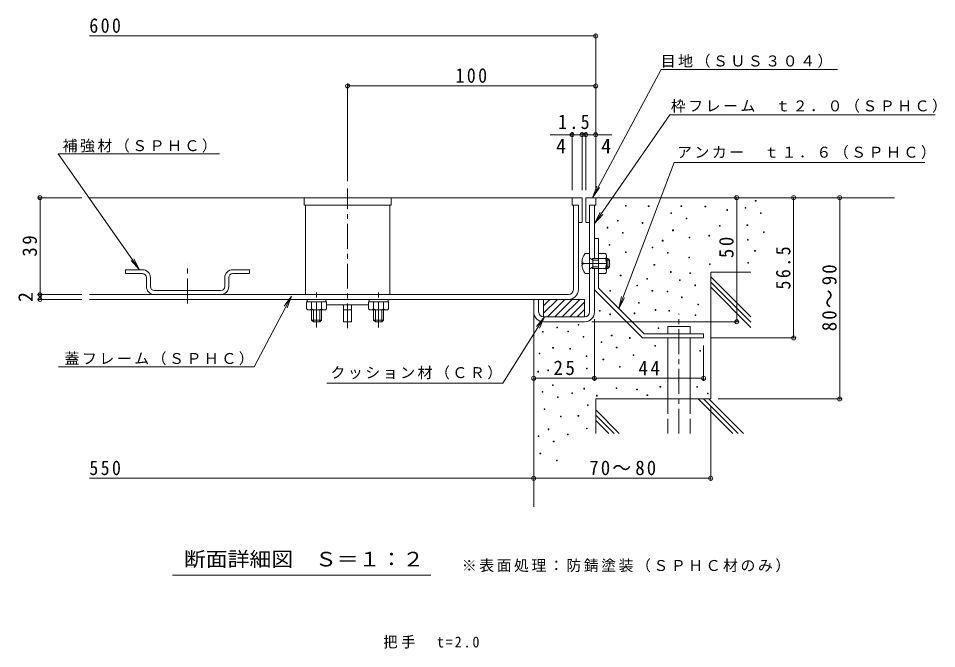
# Model space of a CAD drawing. Units: millimetres at full size; details may follow other scales. Extents: x -366 to 369, y -273 to 244.
# Drawn here: x -0.7 to 369.4, y -9.7 to 244.2 of the extents above; entities that cross this region are included whole.
import ezdxf
from ezdxf.enums import TextEntityAlignment as Align

# ---------------------------------------------------------------- set-up
doc = ezdxf.new("R2010")
doc.units = ezdxf.units.MM
doc.header["$LTSCALE"] = 2
doc.header["$PDMODE"] = 32
doc.header["$PDSIZE"] = 1.6
doc.linetypes.add('CHAIN1', pattern=[8, 5, -1, 1, -1])
doc.linetypes.add('DASHED3', pattern=[4, 3, -1])
for name, color, linetype, lineweight in [('D-1_ピット', 2, 'Continuous', 9), ('D-2_蓋', 3, 'Continuous', 9), ('D-3_受枠', 4, 'Continuous', 9), ('D-4_寸法', 7, 'Continuous', 9), ('D-5_仕様文', 7, 'Continuous', 9), ('D-6_躯体', 6, 'Continuous', 5), ('D-A', 2, 'Continuous', 9)]:
    doc.layers.add(name, color=color, linetype=linetype, lineweight=lineweight)
doc.styles.add('ＭＳ ゴシック', font='')
doc.styles.get('ＭＳ ゴシック').set_extended_font_data('MS Gothic')

msp = doc.modelspace()

# ---------------------------------------------------------------- linework, layer by layer
at = {"layer": 'D-1_ピット'}
for p, q in [((227.984, 172.001), (227.984, 162.001)), ((227.984, 172.001), (231.984, 172.001)), ((231.984, 172.001), (231.984, 169.001)), ((229.484, 169.001), (231.984, 169.001)), ((229.484, 169.001), (229.484, 126.001)), ((231.484, 169.001), (231.484, 147.501)), ((227.984, 162.001), (229.484, 162.001)), ((231.484, 155.501), (233.084, 155.501)), ((233.084, 155.501), (233.084, 135.501)), ((227.76, 149.501), (229.484, 149.501)), ((235.908, 149.551), (233.084, 149.551)), ((236.284, 148.541), (236.284, 142.461)), ((226.403, 146.001), (226.804, 146.001)), ((226.403, 145.001), (226.804, 145.001)), ((226.804, 145.001), (226.804, 146.001)), ((230.884, 146.901), (229.581, 147.679)), ((230.884, 147.501), (230.373, 147.206)), ((230.884, 147.501), (233.084, 147.501)), ((230.884, 146.901), (233.084, 146.901)), ((235.908, 147.53), (233.084, 147.53)), ((236.284, 147.501), (236.884, 147.501)), ((236.284, 146.901), (237.484, 146.901)), ((236.884, 143.501), (236.884, 147.501)), ((237.484, 146.901), (236.884, 147.501)), ((237.484, 146.901), (237.484, 144.101)), ((42.513, 141.401), (42.513, 143.001)), ((49.313, 143.001), (42.513, 143.001)), ((49.313, 141.401), (42.513, 141.401)), ((85.713, 143.001), (92.513, 143.001)), ((85.713, 141.401), (92.513, 141.401)), ((92.513, 141.401), (92.513, 143.001)), ((229.484, 141.501), (227.76, 141.501)), ((230.884, 144.101), (229.581, 143.323)), ((230.884, 144.101), (233.084, 144.101)), ((230.884, 143.501), (233.084, 143.501)), ((231.484, 143.501), (231.484, 126.001)), ((235.908, 143.472), (233.084, 143.472)), ((235.908, 141.451), (233.084, 141.451)), ((236.284, 144.101), (237.484, 144.101)), ((236.284, 143.501), (236.884, 143.501)), ((237.484, 144.101), (236.884, 143.501)), ((50.913, 136.201), (50.913, 139.801)), ((52.513, 139.801), (52.513, 136.201)), ((82.513, 139.801), (82.513, 136.201)), ((84.113, 136.201), (84.113, 139.801)), ((80.913, 134.601), (54.113, 134.601)), ((231.484, 134.838), (250.821, 115.501)), ((233.084, 135.501), (251.484, 117.101)), ((206.984, 126.001), (206.984, 131.001)), ((208.984, 126.001), (208.984, 131.001)), ((210.984, 124.001), (227.484, 124.001)), ((210.984, 122.001), (227.484, 122.001)), ((250.821, 115.501), (275.484, 115.501)), ((251.484, 117.101), (275.484, 117.101)), ((275.484, 117.101), (275.484, 115.501))]:
    msp.add_line(p, q, dxfattribs=at)
at = {"layer": 'D-1_ピット', "linetype": 'CHAIN1'}
for p, q in [((67.513, 129.445), (67.513, 145.454)), ((226.316, 145.501), (238.398, 145.501))]:
    msp.add_line(p, q, dxfattribs=at)
at = {"layer": 'D-1_ピット'}
msp.add_lwpolyline([(230.884, 147.501), (230.884, 143.501), (230.373, 143.796)], dxfattribs=at)
for centre, radius, start, end in [((232.884, 145.501), 6.5, 142.02013, 175.58826), ((234.736, 148.541), 1.548, 319.24529, 40.75453), ((232.884, 145.501), 6.5, 184.41174, 217.97987), ((229.684, 147.851), 0.2, 180, 239.14018), ((230.61, 145.501), 5.674, 339.04448, 20.95552), ((49.313, 139.801), 3.2, 0, 90), ((49.313, 139.801), 1.6, 0, 90), ((85.713, 139.801), 3.2, 90, 180), ((85.713, 139.801), 1.6, 90, 180), ((229.684, 143.151), 0.2, 120.85982, 180), ((234.736, 142.461), 1.548, 319.24486, 40.75514), ((54.113, 136.201), 3.2, 180, 270), ((54.113, 136.201), 1.6, 180, 270), ((80.913, 136.201), 1.6, 270, 0), ((80.913, 136.201), 3.2, 270, 0), ((210.984, 126.001), 4, 180, 270), ((210.984, 126.001), 2, 180, 270), ((227.484, 126.001), 2, 270, 0), ((227.484, 126.001), 4, 270, 0)]:
    msp.add_arc(centre, radius, start, end, dxfattribs=at)
at = {"layer": 'D-2_蓋', "linetype": 'CHAIN1'}
for p, q in [((131.984, 119.426), (131.984, 175.708)), ((119.484, 119.775), (119.484, 134.91)), ((144.484, 119.775), (144.484, 134.91))]:
    msp.add_line(p, q, dxfattribs=at)
at = {"layer": 'D-2_蓋'}
for p, q in [((226.484, 172.001), (27.912, 172.001)), ((114.484, 169), (114.484, 172)), ((149.484, 169), (149.484, 172)), ((222.484, 172.001), (222.484, 169.001)), ((226.484, 172.001), (226.484, 162.001)), ((114.484, 169), (149.484, 169)), ((114.984, 133), (114.984, 169)), ((148.984, 133), (148.984, 169)), ((224.984, 169.001), (222.484, 169.001)), ((222.984, 169.001), (222.984, 135.001)), ((224.984, 169.001), (224.984, 135.001)), ((226.484, 162.001), (224.984, 162.001)), ((220.984, 133.001), (27.912, 133.001)), ((220.984, 131.001), (27.912, 131.001)), ((115.684, 130), (115.684, 131)), ((123.284, 130), (123.284, 131)), ((148.484, 130), (140.484, 130)), ((140.684, 130), (140.684, 131)), ((148.284, 130), (148.284, 131)), ((117.484, 122.701), (117.484, 126.8)), ((118.184, 122.001), (118.184, 126.8)), ((120.784, 122.001), (120.784, 126.8)), ((121.484, 122.701), (121.484, 126.8)), ((123.534, 128.8), (140.434, 128.8)), ((130.384, 122), (130.384, 128.8)), ((130.384, 126.8), (133.584, 126.8)), ((133.584, 122), (133.584, 128.8)), ((142.484, 122.701), (142.484, 126.8)), ((143.184, 122.001), (143.184, 126.8)), ((145.784, 122.001), (145.784, 126.8)), ((146.484, 122.701), (146.484, 126.8)), ((121.484, 122.701), (117.484, 122.701)), ((117.484, 122.701), (118.184, 122.001)), ((121.484, 122.701), (120.784, 122.001)), ((146.484, 122.701), (142.484, 122.701)), ((142.484, 122.701), (143.184, 122.001)), ((146.484, 122.701), (145.784, 122.001)), ((120.784, 122.001), (118.184, 122.001)), ((130.384, 122), (133.584, 122)), ((145.784, 122.001), (143.184, 122.001))]:
    msp.add_line(p, q, dxfattribs=at)
at = {"layer": 'D-2_蓋', "color": 7}
for points in [[(296.303, 170.544), (296.303, 170.844), (296.603, 170.844), (296.603, 170.544)], [(243.925, 168.564), (243.925, 168.864), (244.225, 168.864), (244.225, 168.564)], [(253.174, 168.426), (253.174, 168.726), (253.474, 168.726), (253.474, 168.426)], [(266.348, 168.404), (266.348, 168.704), (266.648, 168.704), (266.648, 168.404)], [(276.02, 168.288), (276.02, 168.588), (276.32, 168.588), (276.32, 168.288)], [(284.855, 166.907), (284.855, 167.207), (285.154, 167.207), (285.154, 166.907)], [(292.186, 167.8), (292.186, 168.101), (292.486, 168.101), (292.486, 167.8)], [(240.741, 162.537), (240.741, 162.837), (241.041, 162.837), (241.041, 162.537)], [(262.231, 165.661), (262.231, 165.961), (262.531, 165.961), (262.531, 165.661)], [(268.374, 163.521), (268.374, 163.821), (268.674, 163.821), (268.674, 163.521)], [(298.329, 165.661), (298.329, 165.961), (298.629, 165.961), (298.629, 165.661)], [(236.625, 159.794), (236.625, 160.094), (236.925, 160.094), (236.925, 159.794)], [(250.689, 161.662), (250.689, 161.962), (250.989, 161.962), (250.989, 161.662)], [(281.818, 160.557), (281.818, 160.857), (282.118, 160.857), (282.118, 160.557)], [(292.946, 160.829), (292.946, 161.129), (293.246, 161.129), (293.246, 160.829)], [(242.768, 157.654), (242.768, 157.954), (243.068, 157.954), (243.068, 157.654)], [(262.991, 158.69), (262.991, 158.99), (263.291, 158.99), (263.291, 158.69)], [(269.617, 155.791), (269.617, 156.091), (269.917, 156.091), (269.917, 155.791)], [(277.538, 156.554), (277.538, 156.854), (277.838, 156.854), (277.838, 156.554)], [(299.572, 157.93), (299.572, 158.231), (299.872, 158.231), (299.872, 157.93)], [(237.384, 152.823), (237.384, 153.123), (237.684, 153.123), (237.684, 152.823)], [(254.708, 151.788), (254.708, 152.088), (255.008, 152.088), (255.008, 151.788)], [(258.824, 154.531), (258.824, 154.831), (259.124, 154.831), (259.124, 154.531)], [(293.137, 154.898), (293.137, 155.198), (293.437, 155.198), (293.437, 154.898)], [(244.01, 149.924), (244.01, 150.224), (244.31, 150.224), (244.31, 149.924)], [(260.851, 149.648), (260.851, 149.948), (261.151, 149.948), (261.151, 149.648)], [(296.036, 150.48), (296.036, 150.78), (296.336, 150.78), (296.336, 150.48)], [(255.467, 144.817), (255.467, 145.117), (255.767, 145.117), (255.767, 144.817)], [(269.532, 147.72), (269.532, 148.02), (269.832, 148.02), (269.832, 147.72)], [(277.814, 145.097), (277.814, 145.397), (278.114, 145.397), (278.114, 145.097)], [(293.275, 145.649), (293.275, 145.949), (293.575, 145.949), (293.575, 145.649)], [(241.901, 140.541), (241.901, 140.841), (242.201, 140.841), (242.201, 140.541)], [(262.093, 141.918), (262.093, 142.218), (262.393, 142.218), (262.393, 141.918)], [(269.868, 141.417), (269.868, 141.717), (270.168, 141.717), (270.168, 141.417)], [(252.612, 139.208), (252.612, 139.508), (252.912, 139.508), (252.912, 139.208)], [(265.752, 138.674), (265.752, 138.974), (266.051, 138.974), (266.051, 138.674)], [(237.667, 134.376), (237.667, 134.676), (237.967, 134.676), (237.967, 134.376)], [(248.496, 136.465), (248.496, 136.765), (248.796, 136.765), (248.796, 136.465)], [(254.639, 134.325), (254.639, 134.625), (254.939, 134.625), (254.939, 134.325)], [(260.72, 134.099), (260.72, 134.399), (261.02, 134.399), (261.02, 134.099)], [(271.894, 136.534), (271.894, 136.834), (272.194, 136.834), (272.194, 136.534)], [(249.256, 129.494), (249.256, 129.794), (249.556, 129.794), (249.556, 129.494)], [(266.511, 131.703), (266.511, 132.003), (266.811, 132.003), (266.811, 131.703)], [(233.526, 126.231), (233.526, 126.531), (233.826, 126.531), (233.826, 126.231)], [(255.882, 126.595), (255.882, 126.895), (256.181, 126.895), (256.181, 126.595)], [(261.41, 126.231), (261.41, 126.531), (261.71, 126.531), (261.71, 126.231)], [(273.137, 128.804), (273.137, 129.104), (273.437, 129.104), (273.437, 128.804)], [(237.667, 124.851), (237.667, 125.151), (237.967, 125.151), (237.967, 124.851)], [(247.468, 125.265), (247.468, 125.565), (247.768, 125.565), (247.768, 125.265)], [(272.04, 124.575), (272.04, 124.875), (272.34, 124.875), (272.34, 124.575)], [(216.271, 119.513), (216.271, 119.813), (216.571, 119.813), (216.571, 119.513)], [(224.866, 120.642), (224.866, 120.942), (225.166, 120.942), (225.166, 120.642)], [(257.131, 119.329), (257.131, 119.629), (257.431, 119.629), (257.431, 119.329)], [(210.473, 117.765), (210.473, 118.065), (210.773, 118.065), (210.773, 117.765)], [(220.75, 117.898), (220.75, 118.199), (221.05, 118.199), (221.05, 117.898)], [(226.893, 115.759), (226.893, 116.059), (227.193, 116.059), (227.193, 115.759)], [(238.256, 116.362), (238.256, 116.662), (238.556, 116.662), (238.556, 116.362)], [(245.536, 115.326), (245.536, 115.626), (245.836, 115.626), (245.836, 115.326)], [(214.614, 111.323), (214.614, 111.623), (214.914, 111.623), (214.914, 111.323)], [(221.509, 110.927), (221.509, 111.227), (221.809, 111.227), (221.809, 110.927)], [(234.14, 113.619), (234.14, 113.919), (234.44, 113.919), (234.44, 113.619)], [(240.283, 111.48), (240.283, 111.78), (240.583, 111.78), (240.583, 111.48)], [(255.751, 112.151), (255.751, 112.451), (256.051, 112.451), (256.051, 112.151)], [(209.185, 109.114), (209.185, 109.414), (209.485, 109.414), (209.485, 109.114)], [(228.135, 108.028), (228.135, 108.329), (228.435, 108.329), (228.435, 108.028)], [(247.054, 108.424), (247.054, 108.724), (247.354, 108.724), (247.354, 108.424)], [(273.949, 110.172), (273.949, 110.472), (274.249, 110.472), (274.249, 110.172)], [(234.899, 106.648), (234.899, 106.948), (235.199, 106.948), (235.199, 106.648)], [(241.525, 103.749), (241.525, 104.049), (241.825, 104.049), (241.825, 103.749)], [(208.633, 101.752), (208.633, 102.052), (208.933, 102.052), (208.933, 101.752)], [(212.682, 102.304), (212.682, 102.604), (212.982, 102.604), (212.982, 102.304)], [(228.292, 103.052), (228.292, 103.352), (228.592, 103.352), (228.592, 103.052)], [(214.513, 96.346), (214.513, 96.646), (214.813, 96.646), (214.813, 96.346)], [(210.397, 93.603), (210.397, 93.903), (210.697, 93.903), (210.697, 93.603)], [(222.356, 93.113), (222.356, 93.413), (222.656, 93.413), (222.656, 93.113)], [(227.188, 94.907), (227.188, 95.207), (227.488, 95.207), (227.488, 94.907)], [(240.198, 95.149), (240.198, 95.449), (240.498, 95.449), (240.498, 95.149)], [(248.481, 94.597), (248.481, 94.897), (248.781, 94.897), (248.781, 94.597)], [(252.622, 92.25), (252.622, 92.55), (252.922, 92.55), (252.922, 92.25)], [(257.867, 95.701), (257.867, 96.001), (258.167, 96.001), (258.167, 95.701)], [(272.684, 95.655), (272.684, 95.955), (272.984, 95.955), (272.984, 95.655)], [(277.009, 92.986), (277.009, 93.286), (277.309, 93.286), (277.309, 92.986)], [(216.54, 91.463), (216.54, 91.764), (216.84, 91.764), (216.84, 91.463)], [(232.33, 92.112), (232.33, 92.412), (232.63, 92.412), (232.63, 92.112)], [(211.156, 86.632), (211.156, 86.932), (211.456, 86.932), (211.456, 86.632)], [(228.706, 88.281), (228.706, 88.581), (229.006, 88.581), (229.006, 88.281)], [(217.782, 83.733), (217.782, 84.033), (218.082, 84.033), (218.082, 83.733)], [(224.841, 84.002), (224.841, 84.302), (225.141, 84.302), (225.141, 84.002)], [(212.857, 78.539), (212.857, 78.839), (213.156, 78.839), (213.156, 78.539)], [(228.292, 78.894), (228.292, 79.194), (228.592, 79.194), (228.592, 78.894)], [(208.74, 75.796), (208.74, 76.096), (209.04, 76.096), (209.04, 75.796)], [(220.562, 76.41), (220.562, 76.71), (220.862, 76.71), (220.862, 76.41)], [(214.883, 73.656), (214.883, 73.956), (215.183, 73.956), (215.183, 73.656)], [(209.5, 68.825), (209.5, 69.125), (209.8, 69.125), (209.8, 68.825)], [(216.126, 65.926), (216.126, 66.226), (216.426, 66.226), (216.426, 65.926)]]:
    msp.add_lwpolyline(points, close=True, dxfattribs=at)
at = {"layer": 'D-2_蓋'}
for radius in [4, 2]:
    msp.add_arc((220.984, 135.001), radius, 270, 0, dxfattribs=at)
at = {"layer": 'D-3_受枠'}
for p, q in [((210.984, 125.465), (216.52, 131.001)), ((210.984, 128.465), (213.52, 131.001)), ((210.984, 124.001), (210.984, 131.001)), ((212.52, 124.001), (219.52, 131.001)), ((215.52, 124.001), (222.52, 131.001)), ((218.52, 124.001), (225.52, 131.001)), ((220.984, 131.001), (227.484, 131.001)), ((221.52, 124.001), (227.484, 129.964)), ((227.484, 124.001), (227.484, 131.001)), ((224.52, 124.001), (227.484, 126.964))]:
    msp.add_line(p, q, dxfattribs=at)
at = {"layer": 'D-4_寸法'}
for p, q in [((27.912, 237.162), (231.984, 237.162)), ((231.984, 175.001), (231.984, 238.162)), ((258.386, 223.609), (230.624, 172.001)), ((258.386, 223.609), (329.386, 223.609)), ((131.984, 178.708), (131.984, 218.043)), ((131.984, 217.043), (231.984, 217.043)), ((261.841, 205.325), (231.484, 161.548)), ((261.841, 205.325), (368.841, 205.325)), ((226.484, 197.346), (213.571, 197.346)), ((222.484, 175.001), (222.484, 198.346)), ((226.484, 175.001), (226.484, 198.346)), ((227.984, 197.346), (226.484, 197.346)), ((227.984, 175.001), (227.984, 198.346)), ((238.461, 197.346), (227.984, 197.346)), ((15.347, 189.652), (80.347, 189.652)), ((15.347, 189.652), (48.115, 143.001)), ((263.582, 186.169), (241.273, 127.311)), ((263.582, 186.169), (364.582, 186.169)), ((230.624, 172.001), (232.398, 176.676)), ((230.624, 172.001), (233.547, 176.057)), ((24.912, 172.001), (7.068, 172.001)), ((8.068, 133.001), (8.068, 172.001)), ((288.817, 122.001), (288.817, 172.001)), ((291.817, 172.001), (289.817, 172.001)), ((311.733, 115.501), (311.733, 172.001)), ((314.733, 172.001), (312.733, 172.001)), ((330.326, 90.923), (330.326, 172.001)), ((333.326, 172.001), (331.326, 172.001)), ((231.484, 161.548), (233.772, 165.994)), ((231.484, 161.548), (234.845, 165.25)), ((48.115, 143.001), (44.732, 146.682)), ((48.115, 143.001), (45.8, 147.433)), ((24.912, 133.001), (7.068, 133.001)), ((24.912, 131.001), (7.068, 131.001)), ((8.068, 131.001), (8.068, 133.001)), ((94.34, 103.886), (109.322, 132.357)), ((109.322, 132.357), (106.436, 128.274)), ((109.322, 132.357), (107.591, 127.666)), ((241.273, 127.311), (242.42, 132.178)), ((241.273, 127.311), (243.641, 131.715)), ((211.335, 124.001), (208.155, 120.142)), ((231.484, 123.001), (231.484, 98.267)), ((230.484, 122.001), (289.817, 122.001)), ((278.484, 115.501), (312.733, 115.501)), ((275.484, 112.501), (275.484, 98.267)), ((94.34, 103.886), (15.452, 103.886)), ((194.612, 97.23), (123.562, 97.23)), ((206.984, 99.267), (231.484, 99.267)), ((206.984, 96.267), (206.984, 98.267)), ((231.484, 99.267), (275.484, 99.267)), ((281.324, 90.923), (331.326, 90.923)), ((278.324, 87.923), (278.324, 57.96)), ((206.984, 58.96), (27.912, 58.96)), ((278.324, 58.96), (206.984, 58.96)), ((206.984, 55.959), (206.984, 57.96)), ((61.465, 19.941), (165.581, 19.941))]:
    msp.add_line(p, q, dxfattribs=at)
msp.add_lwpolyline([(194.612, 97.23), (211.335, 124.001), (209.262, 119.451)], dxfattribs=at)
for p in [(231.984, 237.162), (131.984, 217.043), (231.984, 217.043), (222.484, 197.346), (226.484, 197.346), (227.984, 197.346), (231.984, 197.346), (8.068, 172.001), (288.817, 172.001), (311.733, 172.001), (330.326, 172.001), (8.068, 133.001), (8.068, 131.001), (288.817, 122.001), (311.733, 115.501), (206.984, 99.267), (231.484, 99.267), (275.484, 99.267), (330.326, 90.923), (206.984, 58.96), (278.324, 58.96)]:
    msp.add_point(p, dxfattribs=at)
at = {"layer": 'D-6_躯体'}
for p, q in [((231.984, 172.001), (352.379, 172.001)), ((294.484, 142.001), (278.324, 142.001)), ((278.324, 140.161), (294.484, 124.001)), ((278.324, 138.039), (294.484, 121.88)), ((278.324, 135.918), (294.484, 119.758)), ((206.984, 126.001), (206.984, 47.506)), ((260.984, 120.101), (269.984, 120.101)), ((260.984, 117.101), (260.984, 120.101)), ((269.984, 117.101), (269.984, 120.101)), ((260.984, 90.923), (260.984, 115.501)), ((269.984, 90.923), (269.984, 115.501)), ((231.984, 77.001), (231.984, 90.923)), ((273.319, 90.923), (287.241, 77.001)), ((275.44, 90.923), (289.362, 77.001)), ((277.561, 90.923), (291.484, 77.001)), ((231.984, 86.501), (241.484, 77.001)), ((231.984, 84.38), (239.362, 77.001)), ((231.984, 82.258), (237.241, 77.001))]:
    msp.add_line(p, q, dxfattribs=at)
at = {"layer": 'D-6_躯体', "linetype": 'CHAIN1'}
msp.add_line((265.484, 77.001), (265.484, 125.194), dxfattribs=at)
at = {"layer": 'D-6_躯体', "linetype": 'DASHED3'}
for p, q in [((260.984, 90.923), (260.984, 77.001)), ((269.984, 90.923), (269.984, 77.001))]:
    msp.add_line(p, q, dxfattribs=at)
at = {"layer": 'D-6_躯体'}
msp.add_lwpolyline([(231.984, 90.923), (278.324, 90.923), (278.324, 142.001)], dxfattribs=at)
at = {"layer": 'D-A'}
for p, q in [((115.434, 127.175), (115.434, 130)), ((123.534, 130), (115.434, 130)), ((117.454, 127.175), (117.454, 130)), ((121.513, 127.175), (121.513, 130)), ((123.534, 127.175), (123.534, 130)), ((140.434, 127.175), (140.434, 130)), ((148.534, 130), (140.434, 130)), ((142.454, 127.175), (142.454, 130)), ((146.513, 127.175), (146.513, 130)), ((148.534, 127.175), (148.534, 130)), ((122.523, 126.8), (116.444, 126.8)), ((147.523, 126.8), (141.444, 126.8))]:
    msp.add_line(p, q, dxfattribs=at)
for centre, radius, start, end in [((116.444, 128.347), 1.548, 229.24486, 310.75514), ((119.484, 132.474), 5.674, 249.04448, 290.95552), ((122.523, 128.347), 1.548, 229.24529, 310.75453), ((141.444, 128.347), 1.548, 229.24486, 310.75514), ((144.484, 132.474), 5.674, 249.04448, 290.95552), ((147.523, 128.347), 1.548, 229.24529, 310.75453)]:
    msp.add_arc(centre, radius, start, end, dxfattribs=at)

# ---------------------------------------------------------------- texts
at = {"layer": 'D-4_寸法', "color": 2, "style": 'ＭＳ ゴシック'}
for p in [(216.015, 188.146), (234.207, 188.146)]:
    msp.add_text('4', height=5.865, dxfattribs=at).set_placement(p, align=Align.BOTTOM_LEFT)
msp.add_text('2', height=5.865, rotation=90, dxfattribs=at).set_placement((6.868, 130.001), align=Align.BOTTOM_LEFT)
at = {"layer": 'D-4_寸法', "color": 2, "style": 'ＭＳ ゴシック', "width": 1.1}
msp.add_text('断面詳細図\u3000Ｓ＝１：２', height=5.865, dxfattribs=at).set_placement((66.035, 21.703), align=Align.BOTTOM_LEFT)
at = {"layer": 'D-4_寸法', "color": 2, "char_height": 5.865, "attachment_point": 7, "style": 'ＭＳ ゴシック'}
for s, insert in [('\\T1.27;\\W0.9;600', (27.912, 238.361)), ('\\T1.27;\\W0.9;100', (175.484, 218.243)), ('\\T1.27;\\W0.9;1.5', (216.798, 199.576)), ('\\T1.27;\\W0.95;25', (214.984, 100.467)), ('\\T1.27;\\W0.95;44', (249.234, 100.467)), ('\\T1.27;\\W0.9;550', (27.912, 60.16)), ('\\T1.22;\\W0.95;70～80', (229.404, 60.16))]:
    msp.add_mtext(s, dxfattribs=dict(at, insert=insert))
at = {"layer": 'D-4_寸法', "char_height": 4.399, "attachment_point": 7, "style": 'ＭＳ ゴシック'}
for s, insert in [('\\T1.17;目地（ＳＵＳ３０４）', (258.2, 224.314)), ('\\T1.17;枠フレーム\u3000ｔ２．０（ＳＰＨＣ）', (262.243, 206.213)), ('\\T1.17;補強材（ＳＰＨＣ）', (17.126, 190.183)), ('\\T1.17;アンカー\u3000ｔ１．６（ＳＰＨＣ）', (264.75, 187.555)), ('\\T1.17;蓋フレーム（ＳＰＨＣ）', (17.934, 104.45)), ('\\T1.17;クッション材（ＣＲ）', (125.089, 98.759)), ('\\T1.17;※表面処理：防錆塗装（ＳＰＨＣ材のみ）', (178.015, 21.052))]:
    msp.add_mtext(s, dxfattribs=dict(at, insert=insert))
at = {"layer": 'D-4_寸法', "color": 2, "char_height": 5.865, "attachment_point": 7, "rotation": 90, "style": 'ＭＳ ゴシック'}
for s, insert in [('\\T1.27;\\W0.95;39', (6.868, 148.251)), ('\\T1.27;\\W0.95;50', (287.617, 147.678)), ('\\T1.28;\\W0.9;56.5', (310.533, 135.001)), ('\\T1.22;\\W0.95;80～90', (329.126, 118.212))]:
    msp.add_mtext(s, dxfattribs=dict(at, insert=insert))
at = {"layer": 'D-5_仕様文', "insert": (146.421, -9.666), "char_height": 4.399, "attachment_point": 7, "style": 'ＭＳ ゴシック'}
msp.add_mtext('\\T1.26;\\W0.95;把手\u3000t=2.0', dxfattribs=at)

doc.saveas('drawing.dxf')
